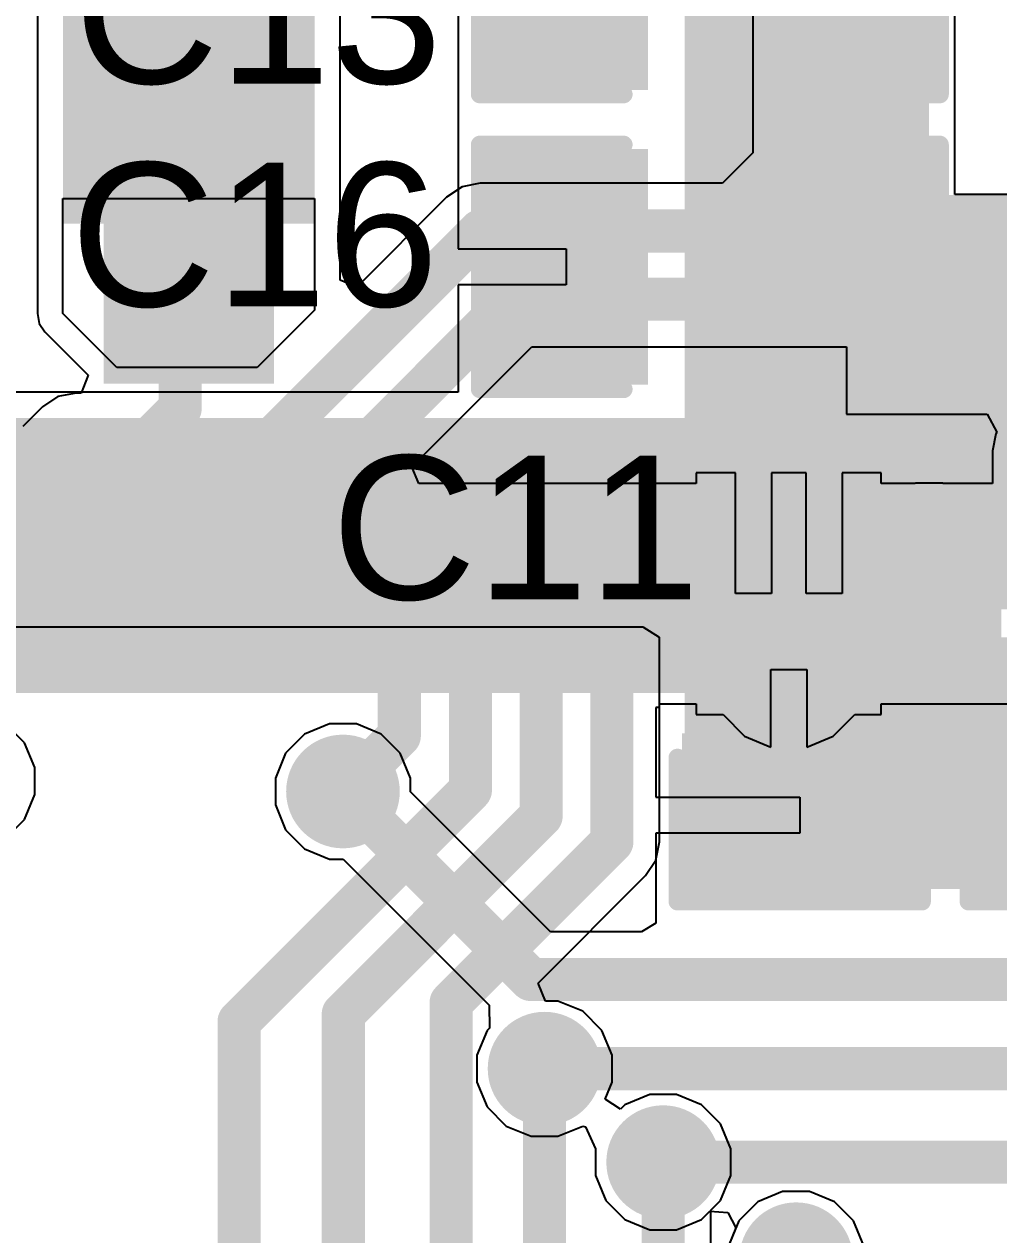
# Model space of a CAD drawing. Header units: millimetres. Extents: x -1231 to 5080, y -1243 to 680.
# Drawn here: x 78.39 to 85.28, y 25.95 to 34.51 of the extents above; entities that cross this region are included whole.
import ezdxf

# ---------------------------------------------------------------- set-up
doc = ezdxf.new("R2010")
doc.units = ezdxf.units.MM
for name, color, linetype in [('BottomLayer', 5, 'Continuous'), ('BottomPaste', 16, 'Continuous'), ('BottomSolder', 6, 'Continuous'), ('Mechanical1', 6, 'Continuous'), ('TopLayer', 1, 'Continuous'), ('TopOverlay', 2, 'Continuous'), ('TopPaste', 8, 'Continuous'), ('TopSolder', 216, 'Continuous'), ('ViaHoleLayer', 16, 'Continuous')]:
    doc.layers.add(name, color=color, linetype=linetype)
doc.styles.add('Arial', font='', dxfattribs={"height": 0.2})
doc.styles.get('Arial').set_extended_font_data('Arial')

# ---------------------------------------------------------------- blocks, each defined once
blk = doc.blocks.new('MU00525_32_768K_B_35')
at = {"layer": 'BottomLayer'}
for points in [[(-1.75, 0.9), (-0.75, 0.9), (-0.75, -0.9), (-1.75, -0.9)], [(-1.75, 0.9), (-0.75, 0.9), (-0.75, -0.9), (-1.75, -0.9)], [(0.75, 0.9), (1.75, 0.9), (1.75, -0.9), (0.75, -0.9)]]:
    blk.add_hatch(color=5, dxfattribs=at).paths.add_polyline_path(points)
at = {"layer": 'BottomPaste'}
for points in [[(-1.75, 0.9), (-0.75, 0.9), (-0.75, -0.9), (-1.75, -0.9)], [(-1.75, 0.9), (-0.75, 0.9), (-0.75, -0.9), (-1.75, -0.9)], [(0.75, 0.9), (1.75, 0.9), (1.75, -0.9), (0.75, -0.9)]]:
    blk.add_hatch(color=16, dxfattribs=at).paths.add_polyline_path(points)
at = {"layer": 'BottomSolder'}
for points in [[(-1.8516, 1.0016), (-0.6484, 1.0016), (-0.6484, -1.0016), (-1.8516, -1.0016)], [(-1.8516, 1.0016), (-0.6484, 1.0016), (-0.6484, -1.0016), (-1.8516, -1.0016)], [(0.6484, 1.0016), (1.8516, 1.0016), (1.8516, -1.0016), (0.6484, -1.0016)]]:
    blk.add_hatch(color=6, dxfattribs=at).paths.add_polyline_path(points)
at = {"layer": 'Mechanical1'}
blk.add_hatch(color=6, dxfattribs=at).paths.add_polyline_path([(-1.75, 0.9), (-0.75, 0.9), (-0.75, -0.9), (-1.75, -0.9)])
blk = doc.blocks.new('LQFP_100_B_37')
at = {"layer": 'BottomLayer'}
for points in [[(-8.35, 4.65), (-7.15, 4.65), (-7.15, 4.35), (-8.35, 4.35)], [(-8.35, 4.15), (-7.15, 4.15), (-7.15, 3.85), (-8.35, 3.85)], [(-8.35, 3.65), (-7.15, 3.65), (-7.15, 3.35), (-8.35, 3.35)], [(-8.35, 3.15), (-7.15, 3.15), (-7.15, 2.85), (-8.35, 2.85)], [(-8.35, 2.65), (-7.15, 2.65), (-7.15, 2.35), (-8.35, 2.35)], [(-8.35, 2.15), (-7.15, 2.15), (-7.15, 1.85), (-8.35, 1.85)], [(-8.35, 1.65), (-7.15, 1.65), (-7.15, 1.35), (-8.35, 1.35)], [(-8.35, 1.15), (-7.15, 1.15), (-7.15, 0.85), (-8.35, 0.85)], [(-8.35, 0.65), (-7.15, 0.65), (-7.15, 0.35), (-8.35, 0.35)], [(-8.35, 0.15), (-7.15, 0.15), (-7.15, -0.15), (-8.35, -0.15)], [(-8.35, -0.35), (-7.15, -0.35), (-7.15, -0.65), (-8.35, -0.65)], [(-8.35, -0.85), (-7.15, -0.85), (-7.15, -1.15), (-8.35, -1.15)], [(-8.35, -1.35), (-7.15, -1.35), (-7.15, -1.65), (-8.35, -1.65)], [(-8.35, -1.85), (-7.15, -1.85), (-7.15, -2.15), (-8.35, -2.15)]]:
    blk.add_hatch(color=5, dxfattribs=at).paths.add_polyline_path(points)
at = {"layer": 'BottomPaste'}
for points in [[(-8.35, 4.65), (-7.15, 4.65), (-7.15, 4.35), (-8.35, 4.35)], [(-8.35, 4.15), (-7.15, 4.15), (-7.15, 3.85), (-8.35, 3.85)], [(-8.35, 3.65), (-7.15, 3.65), (-7.15, 3.35), (-8.35, 3.35)], [(-8.35, 3.15), (-7.15, 3.15), (-7.15, 2.85), (-8.35, 2.85)], [(-8.35, 2.65), (-7.15, 2.65), (-7.15, 2.35), (-8.35, 2.35)], [(-8.35, 2.15), (-7.15, 2.15), (-7.15, 1.85), (-8.35, 1.85)], [(-8.35, 1.65), (-7.15, 1.65), (-7.15, 1.35), (-8.35, 1.35)], [(-8.35, 1.15), (-7.15, 1.15), (-7.15, 0.85), (-8.35, 0.85)], [(-8.35, 0.65), (-7.15, 0.65), (-7.15, 0.35), (-8.35, 0.35)], [(-8.35, 0.15), (-7.15, 0.15), (-7.15, -0.15), (-8.35, -0.15)], [(-8.35, -0.35), (-7.15, -0.35), (-7.15, -0.65), (-8.35, -0.65)], [(-8.35, -0.85), (-7.15, -0.85), (-7.15, -1.15), (-8.35, -1.15)], [(-8.35, -1.35), (-7.15, -1.35), (-7.15, -1.65), (-8.35, -1.65)], [(-8.35, -1.85), (-7.15, -1.85), (-7.15, -2.15), (-8.35, -2.15)]]:
    blk.add_hatch(color=16, dxfattribs=at).paths.add_polyline_path(points)
at = {"layer": 'BottomSolder'}
for points in [[(-8.4516, 4.7516), (-7.0484, 4.7516), (-7.0484, 4.2484), (-8.4516, 4.2484)], [(-8.4516, 4.2516), (-7.0484, 4.2516), (-7.0484, 3.7484), (-8.4516, 3.7484)], [(-8.4516, 3.7516), (-7.0484, 3.7516), (-7.0484, 3.2484), (-8.4516, 3.2484)], [(-8.4516, 3.2516), (-7.0484, 3.2516), (-7.0484, 2.7484), (-8.4516, 2.7484)], [(-8.4516, 2.7516), (-7.0484, 2.7516), (-7.0484, 2.2484), (-8.4516, 2.2484)], [(-8.4516, 2.2516), (-7.0484, 2.2516), (-7.0484, 1.7484), (-8.4516, 1.7484)], [(-8.4516, 1.7516), (-7.0484, 1.7516), (-7.0484, 1.2484), (-8.4516, 1.2484)], [(-8.4516, 1.2516), (-7.0484, 1.2516), (-7.0484, 0.7484), (-8.4516, 0.7484)], [(-8.4516, 0.7516), (-7.0484, 0.7516), (-7.0484, 0.2484), (-8.4516, 0.2484)], [(-8.4516, 0.2516), (-7.0484, 0.2516), (-7.0484, -0.2516), (-8.4516, -0.2516)], [(-8.4516, -0.2484), (-7.0484, -0.2484), (-7.0484, -0.7516), (-8.4516, -0.7516)], [(-8.4516, -0.7484), (-7.0484, -0.7484), (-7.0484, -1.2516), (-8.4516, -1.2516)], [(-8.4516, -1.2484), (-7.0484, -1.2484), (-7.0484, -1.7516), (-8.4516, -1.7516)], [(-8.4516, -1.7484), (-7.0484, -1.7484), (-7.0484, -2.2516), (-8.4516, -2.2516)]]:
    blk.add_hatch(color=6, dxfattribs=at).paths.add_polyline_path(points)
blk = doc.blocks.new('RES_0805_B_43')
at = {"layer": 'BottomLayer'}
for points in [[(-1.524, 0.635), (-0.508, 0.635), (-0.508, -0.635), (-1.524, -0.635)], [(0.508, 0.635), (1.524, 0.635), (1.524, -0.635), (0.508, -0.635)]]:
    blk.add_hatch(color=5, dxfattribs=at).paths.add_polyline_path(points)
at = {"layer": 'BottomPaste'}
for points in [[(-1.524, 0.635), (-0.508, 0.635), (-0.508, -0.635), (-1.524, -0.635)], [(0.508, 0.635), (1.524, 0.635), (1.524, -0.635), (0.508, -0.635)]]:
    blk.add_hatch(color=16, dxfattribs=at).paths.add_polyline_path(points)
at = {"layer": 'BottomSolder'}
for points in [[(-1.6256, 0.7366), (-0.4064, 0.7366), (-0.4064, -0.7366), (-1.6256, -0.7366)], [(0.4064, 0.7366), (1.6256, 0.7366), (1.6256, -0.7366), (0.4064, -0.7366)]]:
    blk.add_hatch(color=6, dxfattribs=at).paths.add_polyline_path(points)
blk = doc.blocks.new('CAP_0805_B_58')
at = {"layer": 'BottomLayer'}
for points in [[(-1.524, 0.762), (-0.508, 0.762), (-0.508, -0.762), (-1.524, -0.762)], [(0.508, 0.762), (1.524, 0.762), (1.524, -0.762), (0.508, -0.762)]]:
    blk.add_hatch(color=5, dxfattribs=at).paths.add_polyline_path(points)
at = {"layer": 'BottomPaste'}
for points in [[(-1.524, 0.762), (-0.508, 0.762), (-0.508, -0.762), (-1.524, -0.762)], [(0.508, 0.762), (1.524, 0.762), (1.524, -0.762), (0.508, -0.762)]]:
    blk.add_hatch(color=16, dxfattribs=at).paths.add_polyline_path(points)
at = {"layer": 'BottomSolder'}
for points in [[(-1.594, 0.832), (-0.438, 0.832), (-0.438, -0.832), (-1.594, -0.832)], [(0.438, 0.832), (1.594, 0.832), (1.594, -0.832), (0.438, -0.832)]]:
    blk.add_hatch(color=6, dxfattribs=at).paths.add_polyline_path(points)
blk = doc.blocks.new('CAP_0805_62')
at = {"layer": 'TopLayer'}
for points in [[(-1.524, 0.762), (-0.508, 0.762), (-0.508, -0.762), (-1.524, -0.762)], [(0.508, 0.762), (1.524, 0.762), (1.524, -0.762), (0.508, -0.762)]]:
    blk.add_hatch(color=1, dxfattribs=at).paths.add_polyline_path(points)
at = {"layer": 'TopPaste'}
for points in [[(-1.524, 0.762), (-0.508, 0.762), (-0.508, -0.762), (-1.524, -0.762)], [(0.508, 0.762), (1.524, 0.762), (1.524, -0.762), (0.508, -0.762)]]:
    blk.add_hatch(color=8, dxfattribs=at).paths.add_polyline_path(points)
at = {"layer": 'TopSolder'}
for points in [[(-1.594, 0.832), (-0.438, 0.832), (-0.438, -0.832), (-1.594, -0.832)], [(0.438, 0.832), (1.594, 0.832), (1.594, -0.832), (0.438, -0.832)]]:
    blk.add_hatch(color=216, dxfattribs=at).paths.add_polyline_path(points)
at = {"layer": 'TopOverlay', "const_width": 0.127}
for points in [[(-1.6256, -0.8636), (-1.6256, 0.8636)], [(-1.6256, 0.8636), (-0.6096, 0.8636)], [(0.6096, 0.8636), (1.6256, 0.8636)], [(1.6256, -0.8636), (1.6256, 0.8636)], [(-1.6256, -0.8636), (-0.6096, -0.8636)], [(0.6096, -0.8636), (1.6256, -0.8636)]]:
    blk.add_lwpolyline(points, dxfattribs=at)
at = {"layer": 'TopOverlay', "const_width": 0.0635}
for points in [[(-1.6574, 0.8636, 1), (-1.5938, 0.8636, 1)], [(-1.6574, 0.8636, 1), (-1.5938, 0.8636, 1)], [(-0.6413, 0.8636, 1), (-0.5778, 0.8636, 1)], [(0.5778, 0.8636, 1), (0.6413, 0.8636, 1)], [(1.5938, 0.8636, 1), (1.6574, 0.8636, 1)], [(1.5938, 0.8636, 1), (1.6574, 0.8636, 1)], [(-1.6574, -0.8636, 1), (-1.5938, -0.8636, 1)], [(-1.6574, -0.8636, 1), (-1.5938, -0.8636, 1)], [(-0.6413, -0.8636, 1), (-0.5778, -0.8636, 1)], [(0.5778, -0.8636, 1), (0.6413, -0.8636, 1)], [(1.5938, -0.8636, 1), (1.6574, -0.8636, 1)], [(1.5938, -0.8636, 1), (1.6574, -0.8636, 1)]]:
    blk.add_lwpolyline(points, format="xyb", close=True, dxfattribs=at)
blk = doc.blocks.new('CAP_0805_64')
at = {"layer": 'TopLayer'}
for points in [[(-1.524, 0.762), (-0.508, 0.762), (-0.508, -0.762), (-1.524, -0.762)], [(0.508, 0.762), (1.524, 0.762), (1.524, -0.762), (0.508, -0.762)]]:
    blk.add_hatch(color=1, dxfattribs=at).paths.add_polyline_path(points)
at = {"layer": 'TopPaste'}
for points in [[(-1.524, 0.762), (-0.508, 0.762), (-0.508, -0.762), (-1.524, -0.762)], [(0.508, 0.762), (1.524, 0.762), (1.524, -0.762), (0.508, -0.762)]]:
    blk.add_hatch(color=8, dxfattribs=at).paths.add_polyline_path(points)
at = {"layer": 'TopSolder'}
for points in [[(-1.594, 0.832), (-0.438, 0.832), (-0.438, -0.832), (-1.594, -0.832)], [(0.438, 0.832), (1.594, 0.832), (1.594, -0.832), (0.438, -0.832)]]:
    blk.add_hatch(color=216, dxfattribs=at).paths.add_polyline_path(points)
at = {"layer": 'TopOverlay', "const_width": 0.127}
for points in [[(-1.6256, 0.8636), (-1.6256, -0.8636)], [(-1.6256, 0.8636), (-0.6096, 0.8636)], [(0.6096, 0.8636), (1.6256, 0.8636)], [(1.6256, 0.8636), (1.6256, -0.8636)], [(-1.6256, -0.8636), (-0.6096, -0.8636)], [(0.6096, -0.8636), (1.6256, -0.8636)]]:
    blk.add_lwpolyline(points, dxfattribs=at)
at = {"layer": 'TopOverlay', "const_width": 0.0635}
for points in [[(-1.6574, 0.8636, 1), (-1.5938, 0.8636, 1)], [(-1.6574, 0.8636, 1), (-1.5938, 0.8636, 1)], [(-0.6413, 0.8636, 1), (-0.5778, 0.8636, 1)], [(0.5778, 0.8636, 1), (0.6413, 0.8636, 1)], [(1.5938, 0.8636, 1), (1.6574, 0.8636, 1)], [(1.5938, 0.8636, 1), (1.6574, 0.8636, 1)], [(-1.6574, -0.8636, 1), (-1.5938, -0.8636, 1)], [(-1.6574, -0.8636, 1), (-1.5938, -0.8636, 1)], [(-0.6413, -0.8636, 1), (-0.5778, -0.8636, 1)], [(0.5778, -0.8636, 1), (0.6413, -0.8636, 1)], [(1.5938, -0.8636, 1), (1.6574, -0.8636, 1)], [(1.5938, -0.8636, 1), (1.6574, -0.8636, 1)]]:
    blk.add_lwpolyline(points, format="xyb", close=True, dxfattribs=at)
blk = doc.blocks.new('CAP_0805_65')
at = {"layer": 'TopLayer'}
for points in [[(-1.524, 0.762), (-0.508, 0.762), (-0.508, -0.762), (-1.524, -0.762)], [(0.508, 0.762), (1.524, 0.762), (1.524, -0.762), (0.508, -0.762)]]:
    blk.add_hatch(color=1, dxfattribs=at).paths.add_polyline_path(points)
at = {"layer": 'TopPaste'}
for points in [[(-1.524, 0.762), (-0.508, 0.762), (-0.508, -0.762), (-1.524, -0.762)], [(0.508, 0.762), (1.524, 0.762), (1.524, -0.762), (0.508, -0.762)]]:
    blk.add_hatch(color=8, dxfattribs=at).paths.add_polyline_path(points)
at = {"layer": 'TopSolder'}
for points in [[(-1.594, 0.832), (-0.438, 0.832), (-0.438, -0.832), (-1.594, -0.832)], [(0.438, 0.832), (1.594, 0.832), (1.594, -0.832), (0.438, -0.832)]]:
    blk.add_hatch(color=216, dxfattribs=at).paths.add_polyline_path(points)
at = {"layer": 'TopOverlay', "const_width": 0.127}
for points in [[(-1.6256, 0.8636), (-0.6096, 0.8636)], [(-1.6256, -0.8636), (-1.6256, 0.8636)], [(0.6096, 0.8636), (1.6256, 0.8636)], [(1.6256, -0.8636), (1.6256, 0.8636)], [(-1.6256, -0.8636), (-0.6096, -0.8636)], [(0.6096, -0.8636), (1.6256, -0.8636)]]:
    blk.add_lwpolyline(points, dxfattribs=at)
at = {"layer": 'TopOverlay', "const_width": 0.0635}
for points in [[(-1.6574, 0.8636, 1), (-1.5938, 0.8636, 1)], [(-1.6574, 0.8636, 1), (-1.5938, 0.8636, 1)], [(-0.6413, 0.8636, 1), (-0.5778, 0.8636, 1)], [(0.5778, 0.8636, 1), (0.6413, 0.8636, 1)], [(1.5938, 0.8636, 1), (1.6574, 0.8636, 1)], [(1.5938, 0.8636, 1), (1.6574, 0.8636, 1)], [(-1.6574, -0.8636, 1), (-1.5938, -0.8636, 1)], [(-1.6574, -0.8636, 1), (-1.5938, -0.8636, 1)], [(-0.6413, -0.8636, 1), (-0.5778, -0.8636, 1)], [(0.5778, -0.8636, 1), (0.6413, -0.8636, 1)], [(1.5938, -0.8636, 1), (1.6574, -0.8636, 1)], [(1.5938, -0.8636, 1), (1.6574, -0.8636, 1)]]:
    blk.add_lwpolyline(points, format="xyb", close=True, dxfattribs=at)
blk = doc.blocks.new('CAP_0805_67')
at = {"layer": 'TopLayer'}
for points in [[(-1.524, 0.762), (-0.508, 0.762), (-0.508, -0.762), (-1.524, -0.762)], [(0.508, 0.762), (1.524, 0.762), (1.524, -0.762), (0.508, -0.762)]]:
    blk.add_hatch(color=1, dxfattribs=at).paths.add_polyline_path(points)
at = {"layer": 'TopPaste'}
for points in [[(-1.524, 0.762), (-0.508, 0.762), (-0.508, -0.762), (-1.524, -0.762)], [(0.508, 0.762), (1.524, 0.762), (1.524, -0.762), (0.508, -0.762)]]:
    blk.add_hatch(color=8, dxfattribs=at).paths.add_polyline_path(points)
at = {"layer": 'TopSolder'}
for points in [[(-1.594, 0.832), (-0.438, 0.832), (-0.438, -0.832), (-1.594, -0.832)], [(0.438, 0.832), (1.594, 0.832), (1.594, -0.832), (0.438, -0.832)]]:
    blk.add_hatch(color=216, dxfattribs=at).paths.add_polyline_path(points)
at = {"layer": 'TopOverlay', "const_width": 0.127}
for points in [[(-1.6256, 0.8636), (-0.6096, 0.8636)], [(-1.6256, 0.8636), (-1.6256, -0.8636)], [(0.6096, 0.8636), (1.6256, 0.8636)], [(1.6256, 0.8636), (1.6256, -0.8636)], [(-1.6256, -0.8636), (-0.6096, -0.8636)], [(0.6096, -0.8636), (1.6256, -0.8636)]]:
    blk.add_lwpolyline(points, dxfattribs=at)
at = {"layer": 'TopOverlay', "const_width": 0.0635}
for points in [[(-1.6574, 0.8636, 1), (-1.5938, 0.8636, 1)], [(-1.6574, 0.8636, 1), (-1.5938, 0.8636, 1)], [(-0.6413, 0.8636, 1), (-0.5778, 0.8636, 1)], [(0.5778, 0.8636, 1), (0.6413, 0.8636, 1)], [(1.5938, 0.8636, 1), (1.6574, 0.8636, 1)], [(1.5938, 0.8636, 1), (1.6574, 0.8636, 1)], [(-1.6574, -0.8636, 1), (-1.5938, -0.8636, 1)], [(-1.6574, -0.8636, 1), (-1.5938, -0.8636, 1)], [(-0.6413, -0.8636, 1), (-0.5778, -0.8636, 1)], [(0.5778, -0.8636, 1), (0.6413, -0.8636, 1)], [(1.5938, -0.8636, 1), (1.6574, -0.8636, 1)], [(1.5938, -0.8636, 1), (1.6574, -0.8636, 1)]]:
    blk.add_lwpolyline(points, format="xyb", close=True, dxfattribs=at)

msp = doc.modelspace()

# ---------------------------------------------------------------- hatches: boundary and pattern name
at = {"layer": 'BottomLayer'}
msp.add_hatch(color=5, dxfattribs=at).paths.add_polyline_path([(78.6638, 33.0962), (80.4418, 33.0962), (80.4418, 35.3568), (78.6638, 35.3568)])
h = msp.add_hatch(color=5, dxfattribs=at)
edge = h.paths.add_edge_path()
edge.add_arc((84.7852, 30.7848), 0.3, 0, 360)
h = msp.add_hatch(color=5, dxfattribs=at)
edge = h.paths.add_edge_path()
edge.add_arc((83.7946, 29.9466), 0.3, 0, 360)
h = msp.add_hatch(color=5, dxfattribs=at)
edge = h.paths.add_edge_path()
edge.add_arc((80.6426, 29.0854), 0.3, 0, 360)
h = msp.add_hatch(color=5, dxfattribs=at)
edge = h.paths.add_edge_path()
edge.add_arc((82.0674, 27.1272), 0.3, 0, 360)
h = msp.add_hatch(color=5, dxfattribs=at)
edge = h.paths.add_edge_path()
edge.add_arc((82.9056, 26.4668), 0.3, 0, 360)
h = msp.add_hatch(color=5, dxfattribs=at)
edge = h.paths.add_edge_path()
edge.add_arc((83.8454, 25.781), 0.3, 0, 360)
at = {"layer": 'BottomSolder'}
h = msp.add_hatch(color=6, dxfattribs=at)
edge = h.paths.add_edge_path()
edge.add_arc((84.7852, 30.7848), 0.4016, 0, 360)
h = msp.add_hatch(color=6, dxfattribs=at)
edge = h.paths.add_edge_path()
edge.add_arc((83.7946, 29.9466), 0.4016, 0, 360)
h = msp.add_hatch(color=6, dxfattribs=at)
edge = h.paths.add_edge_path()
edge.add_arc((80.6426, 29.0854), 0.4016, 0, 360)
h = msp.add_hatch(color=6, dxfattribs=at)
edge = h.paths.add_edge_path()
edge.add_arc((82.0674, 27.1272), 0.4016, 0, 360)
h = msp.add_hatch(color=6, dxfattribs=at)
edge = h.paths.add_edge_path()
edge.add_arc((82.9056, 26.4668), 0.4016, 0, 360)
h = msp.add_hatch(color=6, dxfattribs=at)
edge = h.paths.add_edge_path()
edge.add_arc((83.8454, 25.781), 0.4016, 0, 360)
at = {"layer": 'TopLayer'}
for points in [[(83.058, 30.4546), (84.7852, 30.4546), (84.7852, 35.7124), (83.058, 35.7124)], [(83.058, 30.4292), (86.9188, 30.4292), (86.9188, 33.1216), (83.058, 33.1216)], [(77.2414, 30.4292), (83.312, 30.4292), (83.312, 31.7246), (77.2414, 31.7246)], [(83.058, 28.3972), (86.7156, 28.3972), (86.7156, 30.1752), (83.058, 30.1752)]]:
    msp.add_hatch(color=1, dxfattribs=at).paths.add_polyline_path(points)
h = msp.add_hatch(color=1, dxfattribs=at)
edge = h.paths.add_edge_path()
edge.add_arc((84.7852, 30.7848), 0.3, 0, 360)
h = msp.add_hatch(color=1, dxfattribs=at)
edge = h.paths.add_edge_path()
edge.add_arc((83.7946, 29.9466), 0.3, 0, 360)
h = msp.add_hatch(color=1, dxfattribs=at)
edge = h.paths.add_edge_path()
edge.add_arc((80.6426, 29.0854), 0.3, 0, 360)
h = msp.add_hatch(color=1, dxfattribs=at)
edge = h.paths.add_edge_path()
edge.add_arc((82.0674, 27.1272), 0.3, 0, 360)
h = msp.add_hatch(color=1, dxfattribs=at)
edge = h.paths.add_edge_path()
edge.add_arc((82.9056, 26.4668), 0.3, 0, 360)
h = msp.add_hatch(color=1, dxfattribs=at)
edge = h.paths.add_edge_path()
edge.add_arc((83.8454, 25.781), 0.3, 0, 360)
at = {"layer": 'TopSolder'}
h = msp.add_hatch(color=216, dxfattribs=at)
edge = h.paths.add_edge_path()
edge.add_arc((84.7852, 30.7848), 0.4016, 0, 360)
h = msp.add_hatch(color=216, dxfattribs=at)
edge = h.paths.add_edge_path()
edge.add_arc((83.7946, 29.9466), 0.4016, 0, 360)
h = msp.add_hatch(color=216, dxfattribs=at)
edge = h.paths.add_edge_path()
edge.add_arc((80.6426, 29.0854), 0.4016, 0, 360)
h = msp.add_hatch(color=216, dxfattribs=at)
edge = h.paths.add_edge_path()
edge.add_arc((82.0674, 27.1272), 0.4016, 0, 360)
h = msp.add_hatch(color=216, dxfattribs=at)
edge = h.paths.add_edge_path()
edge.add_arc((82.9056, 26.4668), 0.4016, 0, 360)
h = msp.add_hatch(color=216, dxfattribs=at)
edge = h.paths.add_edge_path()
edge.add_arc((83.8454, 25.781), 0.4016, 0, 360)
at = {"layer": 'ViaHoleLayer'}
h = msp.add_hatch(color=16, dxfattribs=at)
edge = h.paths.add_edge_path()
edge.add_arc((84.7852, 30.7848), 0.15, 0, 360)
h = msp.add_hatch(color=16, dxfattribs=at)
edge = h.paths.add_edge_path()
edge.add_arc((83.7946, 29.9466), 0.15, 0, 360)
h = msp.add_hatch(color=16, dxfattribs=at)
edge = h.paths.add_edge_path()
edge.add_arc((80.6426, 29.0854), 0.15, 0, 360)
h = msp.add_hatch(color=16, dxfattribs=at)
edge = h.paths.add_edge_path()
edge.add_arc((82.0674, 27.1272), 0.15, 0, 360)
h = msp.add_hatch(color=16, dxfattribs=at)
edge = h.paths.add_edge_path()
edge.add_arc((82.9056, 26.4668), 0.15, 0, 360)

# ---------------------------------------------------------------- linework, layer by layer
at = {"layer": 'BottomLayer'}
for p, q in [((78.4825, 35.3568), (78.4825, 33.274)), ((80.6231, 33.274), (80.6231, 35.3568)), ((83.5401, 34.7886), (83.5401, 33.5973)), ((83.5401, 33.5973), (83.3249, 33.3821)), ((81.4847, 33.3564), (81.3754, 33.2835)), ((81.6135, 33.3821), (81.4847, 33.3564)), ((83.3249, 33.3821), (81.6135, 33.3821)), ((81.6135, 33.3821), (81.6135, 33.3821)), ((78.4825, 33.274), (78.4825, 32.4612)), ((78.6638, 33.274), (80.4418, 33.274)), ((78.6638, 32.4612), (78.6638, 33.274)), ((80.4418, 33.274), (80.4418, 32.4866)), ((80.6231, 32.697), (80.6231, 33.274)), ((81.3754, 33.2835), (80.7404, 32.6484)), ((80.7404, 32.6484), (80.6231, 32.697)), ((78.4825, 32.4612), (78.4963, 32.3918)), ((79.0448, 32.0802), (78.6638, 32.4612)), ((80.4418, 32.4866), (80.0354, 32.0802)), ((78.4963, 32.3918), (78.5356, 32.333)), ((78.5356, 32.333), (78.8412, 32.0274)), ((81.1303, 31.3781), (81.9783, 32.2261)), ((81.9783, 32.2261), (84.201, 32.2261)), ((84.201, 32.2261), (84.201, 31.75)), ((80.0354, 32.0802), (79.0448, 32.0802)), ((78.8412, 32.0274), (78.7934, 31.9004)), ((78.757, 31.9004), (78.6281, 31.8748)), ((78.7934, 31.9004), (78.757, 31.9004)), ((78.6281, 31.8748), (78.5189, 31.8018)), ((78.5189, 31.8018), (78.3804, 31.6633)), ((84.201, 31.75), (85.1963, 31.75)), ((85.1963, 31.75), (85.2642, 31.623)), ((85.2563, 31.6111), (85.2326, 31.4922)), ((85.2642, 31.623), (85.2563, 31.6111)), ((85.2326, 31.4922), (85.2326, 31.2608)), ((81.1789, 31.2608), (81.1303, 31.3781)), ((83.4164, 31.337), (83.1394, 31.337)), ((83.1394, 31.337), (83.1394, 31.2608)), ((83.4164, 30.483), (83.4164, 31.337)), ((83.9164, 31.337), (83.6704, 31.337)), ((83.6704, 31.337), (83.6704, 30.483)), ((83.9164, 30.483), (83.9164, 31.337)), ((84.4474, 31.337), (84.1704, 31.337)), ((84.1704, 31.337), (84.1704, 30.483)), ((84.4474, 31.2608), (84.4474, 31.337)), ((83.1394, 31.2608), (81.1789, 31.2608)), ((84.6858, 31.2608), (84.4474, 31.2608)), ((84.6902, 31.2626), (84.6858, 31.2608)), ((84.8802, 31.2626), (84.6902, 31.2626)), ((84.8846, 31.2608), (84.8802, 31.2626)), ((85.2326, 31.2608), (84.8846, 31.2608)), ((83.6704, 30.483), (83.4164, 30.483)), ((84.1704, 30.483), (83.9164, 30.483)), ((83.6676, 29.3996), (83.6676, 29.9466)), ((83.6676, 29.9466), (83.9216, 29.9466)), ((83.9216, 29.9466), (83.9216, 29.3996)), ((82.8801, 28.73), (82.8801, 29.7052)), ((82.8801, 29.7052), (83.1394, 29.7052)), ((83.1394, 29.7052), (83.1394, 29.629)), ((84.4474, 29.629), (84.4474, 29.7052)), ((84.4474, 29.7052), (86.8712, 29.7052)), ((83.1394, 29.629), (83.3287, 29.629)), ((83.3287, 29.629), (83.4808, 29.4769)), ((84.1084, 29.4769), (84.2605, 29.629)), ((84.2605, 29.629), (84.4474, 29.629)), ((83.4808, 29.4769), (83.6676, 29.3996)), ((83.9216, 29.3996), (84.1084, 29.4769)), ((82.8544, 28.6011), (82.8801, 28.73)), ((82.7815, 28.4919), (82.8544, 28.6011)), ((82.0215, 27.732), (82.7815, 28.4919)), ((82.0742, 27.605), (82.0215, 27.732)), ((82.1624, 27.605), (82.0742, 27.605)), ((82.3381, 27.5323), (82.1624, 27.605)), ((82.4725, 27.3979), (82.3381, 27.5323)), ((82.5452, 27.2222), (82.4725, 27.3979)), ((82.5452, 27.0322), (82.5452, 27.2222)), ((82.4954, 26.9119), (82.5452, 27.0322)), ((82.8106, 26.9446), (82.6349, 26.8719)), ((83.0006, 26.9446), (82.8106, 26.9446)), ((83.1763, 26.8719), (83.0006, 26.9446)), ((82.6031, 26.84), (82.4954, 26.9119)), ((82.6349, 26.8719), (82.6031, 26.84)), ((83.3107, 26.7375), (83.1763, 26.8719)), ((83.3834, 26.5618), (83.3107, 26.7375)), ((83.3834, 26.3718), (83.3834, 26.5618)), ((83.3107, 26.1961), (83.3834, 26.3718)), ((83.7504, 26.2588), (83.5747, 26.1861)), ((83.9404, 26.2588), (83.7504, 26.2588)), ((84.1161, 26.1861), (83.9404, 26.2588)), ((83.2423, 26.1278), (83.3107, 26.1961)), ((83.5747, 26.1861), (83.4403, 26.0517)), ((84.2505, 26.0517), (84.1161, 26.1861)), ((83.2423, 25.8801), (83.2423, 26.1278)), ((83.4403, 26.0517), (83.3676, 25.876)), ((84.3232, 25.876), (84.2505, 26.0517))]:
    msp.add_line(p, q, dxfattribs=at)
for points, const_width in [([(83.8768, 33.4578), (83.8768, 35.9664)], 0.3048), ([(83.4644, 33.0454), (83.8768, 33.4578)], 0.3048), ([(80.0434, 31.4753), (81.6135, 33.0454)], 0.3048), ([(81.6135, 33.0454), (83.4644, 33.0454)], 0.3048), ([(79.4917, 32.9081), (79.5528, 32.9692)], 0.3048), ([(79.4917, 31.7905), (79.4917, 32.9081)], 0.3048), ([(80.5458, 31.2698), (81.8388, 32.5628)], 0.3048), ([(81.8388, 32.5628), (84.8868, 32.5628)], 0.3048), ([(79.265, 31.5638), (79.4917, 31.7905)], 0.3048), ([(78.5434, 31.3502), (78.757, 31.5638)], 0.3048), ([(78.757, 31.5638), (79.265, 31.5638)], 0.3048), ([(80.0434, 30.483), (80.0434, 31.4753)], 0.3048), ([(78.5434, 30.483), (78.5434, 31.3502)], 0.3048), ([(80.5458, 30.4854), (80.5458, 31.2698)], 0.3048), ([(84.5434, 30.7618), (84.5664, 30.7848)], 0.254), ([(84.5434, 30.483), (84.5434, 30.7618)], 0.254), ([(84.5664, 30.7848), (84.7852, 30.7848)], 0.254), ([(80.5434, 30.483), (80.5458, 30.4854)], 0.3048), ([(81.041, 30.4806), (81.0434, 30.483)], 0.3048), ([(81.041, 29.479), (81.041, 30.4806)], 0.3048), ([(81.5434, 29.095), (81.5434, 30.483)], 0.3048), ([(82.0434, 28.9125), (82.0434, 30.483)], 0.3048), ([(82.5434, 28.73), (82.5434, 30.483)], 0.3048), ([(83.5434, 30.0378), (83.5434, 30.483)], 0.3048), ([(84.5434, 30.483), (84.5458, 30.4854)], 0.3048), ([(85.0434, 30.483), (85.0458, 30.4854)], 0.3048), ([(83.5434, 30.0378), (83.5781, 30.0031)], 0.3048), ([(83.5781, 30.0031), (83.7635, 30.0031)], 0.3048), ([(83.7635, 30.0031), (83.82, 29.9466)], 0.3048), ([(83.82, 29.9466), (83.8765, 30.0031)], 0.3048), ([(83.8765, 30.0031), (84.0087, 30.0031)], 0.3048), ([(84.0087, 30.0031), (84.041, 30.0354)], 0.3048), ([(80.6474, 29.0854), (81.041, 29.479)], 0.3048), ([(79.9084, 27.46), (81.5434, 29.095)], 0.3048), ([(80.6426, 29.0854), (80.6474, 29.0854)], 0.3048), ([(80.645, 27.5141), (82.0434, 28.9125)], 0.3048), ([(81.407, 27.5936), (82.5434, 28.73)], 0.3048), ([(81.407, 24.4094), (81.407, 27.5936)], 0.3048), ([(80.645, 23.7744), (80.645, 27.5141)], 0.3048), ([(79.9084, 23.1394), (79.9084, 27.46)], 0.3048), ([(82.0674, 23.1648), (82.0674, 27.1272)], 0.3048), ([(82.9056, 23.0646), (82.9056, 26.4668)], 0.3048)]:
    msp.add_lwpolyline(points, dxfattribs=dict(at, const_width=const_width))
for points, const_width in [([(83.8006, 33.4578, 1), (83.953, 33.4578, 1)], 0.1524), ([(83.8006, 33.4578, 1), (83.953, 33.4578, 1)], 0.1524), ([(81.5373, 33.0454, 1), (81.6897, 33.0454, 1)], 0.1524), ([(81.5373, 33.0454, 1), (81.6897, 33.0454, 1)], 0.1524), ([(83.3882, 33.0454, 1), (83.5406, 33.0454, 1)], 0.1524), ([(83.3882, 33.0454, 1), (83.5406, 33.0454, 1)], 0.1524), ([(79.4766, 32.9692, 1), (79.629, 32.9692, 1)], 0.1524), ([(79.4155, 32.9081, 1), (79.5679, 32.9081, 1)], 0.1524), ([(79.4155, 32.9081, 1), (79.5679, 32.9081, 1)], 0.1524), ([(81.7626, 32.5628, 1), (81.915, 32.5628, 1)], 0.1524), ([(81.7626, 32.5628, 1), (81.915, 32.5628, 1)], 0.1524), ([(84.8106, 32.5628, 1), (84.963, 32.5628, 1)], 0.1524), ([(79.4155, 31.7905, 1), (79.5679, 31.7905, 1)], 0.1524), ([(79.4155, 31.7905, 1), (79.5679, 31.7905, 1)], 0.1524), ([(78.6808, 31.5638, 1), (78.8332, 31.5638, 1)], 0.1524), ([(78.6808, 31.5638, 1), (78.8332, 31.5638, 1)], 0.1524), ([(79.1888, 31.5638, 1), (79.3412, 31.5638, 1)], 0.1524), ([(79.1888, 31.5638, 1), (79.3412, 31.5638, 1)], 0.1524), ([(79.9672, 31.4753, 1), (80.1196, 31.4753, 1)], 0.1524), ([(79.9672, 31.4753, 1), (80.1196, 31.4753, 1)], 0.1524), ([(78.4672, 31.3502, 1), (78.6196, 31.3502, 1)], 0.1524), ([(78.4672, 31.3502, 1), (78.6196, 31.3502, 1)], 0.1524), ([(80.4696, 31.2698, 1), (80.622, 31.2698, 1)], 0.1524), ([(80.4696, 31.2698, 1), (80.622, 31.2698, 1)], 0.1524), ([(84.4799, 30.7618, 1), (84.6069, 30.7618, 1)], 0.127), ([(84.4799, 30.7618, 1), (84.6069, 30.7618, 1)], 0.127), ([(84.5029, 30.7848, 1), (84.6299, 30.7848, 1)], 0.127), ([(84.5029, 30.7848, 1), (84.6299, 30.7848, 1)], 0.127), ([(84.7217, 30.7848, 1), (84.8487, 30.7848, 1)], 0.127), ([(78.4672, 30.483, 1), (78.6196, 30.483, 1)], 0.1524), ([(79.9672, 30.483, 1), (80.1196, 30.483, 1)], 0.1524), ([(80.4672, 30.483, 1), (80.6196, 30.483, 1)], 0.1524), ([(80.4696, 30.4854, 1), (80.622, 30.4854, 1)], 0.1524), ([(80.4696, 30.4854, 1), (80.622, 30.4854, 1)], 0.1524), ([(80.9648, 30.4806, 1), (81.1172, 30.4806, 1)], 0.1524), ([(80.9648, 30.4806, 1), (81.1172, 30.4806, 1)], 0.1524), ([(80.9672, 30.483, 1), (81.1196, 30.483, 1)], 0.1524), ([(81.4672, 30.483, 1), (81.6196, 30.483, 1)], 0.1524), ([(81.9672, 30.483, 1), (82.1196, 30.483, 1)], 0.1524), ([(82.4672, 30.483, 1), (82.6196, 30.483, 1)], 0.1524), ([(83.4672, 30.483, 1), (83.6196, 30.483, 1)], 0.1524), ([(84.4672, 30.483, 1), (84.6196, 30.483, 1)], 0.1524), ([(84.4696, 30.4854, 1), (84.622, 30.4854, 1)], 0.1524), ([(84.9672, 30.483, 1), (85.1196, 30.483, 1)], 0.1524), ([(84.9696, 30.4854, 1), (85.122, 30.4854, 1)], 0.1524), ([(84.4799, 30.483, 1), (84.6069, 30.483, 1)], 0.127), ([(83.4672, 30.0378, 1), (83.6196, 30.0378, 1)], 0.1524), ([(83.4672, 30.0378, 1), (83.6196, 30.0378, 1)], 0.1524), ([(83.5019, 30.0031, 1), (83.6543, 30.0031, 1)], 0.1524), ([(83.5019, 30.0031, 1), (83.6543, 30.0031, 1)], 0.1524), ([(83.6873, 30.0031, 1), (83.8397, 30.0031, 1)], 0.1524), ([(83.6873, 30.0031, 1), (83.8397, 30.0031, 1)], 0.1524), ([(83.8003, 30.0031, 1), (83.9527, 30.0031, 1)], 0.1524), ([(83.8003, 30.0031, 1), (83.9527, 30.0031, 1)], 0.1524), ([(83.9325, 30.0031, 1), (84.0849, 30.0031, 1)], 0.1524), ([(83.9325, 30.0031, 1), (84.0849, 30.0031, 1)], 0.1524), ([(83.9648, 30.0354, 1), (84.1172, 30.0354, 1)], 0.1524), ([(83.7438, 29.9466, 1), (83.8962, 29.9466, 1)], 0.1524), ([(83.7438, 29.9466, 1), (83.8962, 29.9466, 1)], 0.1524), ([(80.9648, 29.479, 1), (81.1172, 29.479, 1)], 0.1524), ([(80.9648, 29.479, 1), (81.1172, 29.479, 1)], 0.1524), ([(80.5664, 29.0854, 1), (80.7188, 29.0854, 1)], 0.1524), ([(80.5712, 29.0854, 1), (80.7236, 29.0854, 1)], 0.1524), ([(80.5712, 29.0854, 1), (80.7236, 29.0854, 1)], 0.1524), ([(81.4672, 29.095, 1), (81.6196, 29.095, 1)], 0.1524), ([(81.4672, 29.095, 1), (81.6196, 29.095, 1)], 0.1524), ([(81.9672, 28.9125, 1), (82.1196, 28.9125, 1)], 0.1524), ([(81.9672, 28.9125, 1), (82.1196, 28.9125, 1)], 0.1524), ([(82.4672, 28.73, 1), (82.6196, 28.73, 1)], 0.1524), ([(82.4672, 28.73, 1), (82.6196, 28.73, 1)], 0.1524), ([(81.3308, 27.5936, 1), (81.4832, 27.5936, 1)], 0.1524), ([(81.3308, 27.5936, 1), (81.4832, 27.5936, 1)], 0.1524), ([(80.5688, 27.5141, 1), (80.7212, 27.5141, 1)], 0.1524), ([(80.5688, 27.5141, 1), (80.7212, 27.5141, 1)], 0.1524), ([(79.8322, 27.46, 1), (79.9846, 27.46, 1)], 0.1524), ([(79.8322, 27.46, 1), (79.9846, 27.46, 1)], 0.1524), ([(81.9912, 27.1272, 1), (82.1436, 27.1272, 1)], 0.1524), ([(82.8294, 26.4668, 1), (82.9818, 26.4668, 1)], 0.1524)]:
    msp.add_lwpolyline(points, format="xyb", close=True, dxfattribs=dict(at, const_width=const_width))
at = {"layer": 'TopLayer'}
for p, q in [((84.9665, 33.3029), (84.9665, 35.7124)), ((81.4578, 34.7472), (81.4578, 33.8582)), ((81.4578, 33.8582), (81.4578, 33.8582)), ((81.4578, 33.8582), (81.4578, 33.8074)), ((81.4578, 33.8074), (81.4578, 33.8074)), ((81.4578, 33.8074), (81.4578, 32.9184)), ((91.3638, 33.3029), (84.9665, 33.3029)), ((81.4578, 32.9184), (82.2198, 32.9184)), ((82.2198, 32.9184), (82.2198, 32.6644)), ((82.2198, 32.6644), (81.4578, 32.6644)), ((81.4578, 32.6644), (81.4578, 31.9059)), ((81.4578, 31.9059), (71.7804, 31.9059)), ((77.6005, 30.2479), (82.7617, 30.2479)), ((82.7617, 30.2479), (82.8767, 30.1752)), ((82.8767, 30.1752), (82.8767, 29.6799)), ((82.8767, 29.6799), (82.8548, 29.6799)), ((82.8548, 29.6799), (82.8548, 29.0449)), ((78.3916, 29.4299), (78.2572, 29.5643)), ((80.5476, 29.5632), (80.3719, 29.4905)), ((80.7376, 29.5632), (80.5476, 29.5632)), ((80.9132, 29.4905), (80.7376, 29.5632)), ((78.4644, 29.2542), (78.3916, 29.4299)), ((80.3719, 29.4905), (80.2375, 29.3561)), ((81.0477, 29.3561), (80.9132, 29.4905)), ((80.2375, 29.3561), (80.1648, 29.1804)), ((81.1204, 29.1804), (81.0477, 29.3561)), ((78.4644, 29.0642), (78.4644, 29.2542)), ((80.1648, 29.1804), (80.1648, 28.9904)), ((81.1204, 29.0837), (81.1204, 29.1804)), ((82.1101, 28.0941), (81.1204, 29.0837)), ((78.3916, 28.8885), (78.4644, 29.0642)), ((82.8548, 29.0449), (83.8708, 29.0449)), ((83.8708, 29.0449), (83.8708, 28.7909)), ((80.1648, 28.9904), (80.2375, 28.8148)), ((78.2974, 28.7943), (78.3916, 28.8885)), ((80.2375, 28.8148), (80.3719, 28.6803)), ((83.8708, 28.7909), (82.8548, 28.7909)), ((82.8548, 28.7909), (82.8548, 28.1559)), ((80.3719, 28.6803), (80.5476, 28.6076)), ((80.5476, 28.6076), (80.6443, 28.6076)), ((80.6443, 28.6076), (81.6771, 27.5748)), ((82.8548, 28.1559), (82.7534, 28.0941)), ((82.7534, 28.0941), (82.1101, 28.0941)), ((81.6771, 27.5748), (81.679, 27.4145)), ((81.6623, 27.3979), (81.5896, 27.2222)), ((81.679, 27.4145), (81.6623, 27.3979)), ((81.5896, 27.2222), (81.5896, 27.0322)), ((81.5896, 27.0322), (81.6623, 26.8565)), ((81.6623, 26.8565), (81.7967, 26.7221)), ((81.7967, 26.7221), (81.9724, 26.6494)), ((82.1624, 26.6494), (82.338, 26.7221)), ((82.338, 26.7221), (82.3559, 26.7155)), ((82.3559, 26.7155), (82.4278, 26.5618)), ((81.9724, 26.6494), (82.1624, 26.6494)), ((82.4278, 26.5618), (82.4278, 26.3718)), ((82.4278, 26.3718), (82.5005, 26.1961)), ((82.5005, 26.1961), (82.6349, 26.0617)), ((83.1763, 26.0617), (83.2359, 26.1213)), ((83.2359, 26.1213), (83.3634, 26.1103)), ((83.3634, 26.1103), (83.4202, 26.0031)), ((82.6349, 26.0617), (82.8106, 25.989)), ((83.0006, 25.989), (83.1763, 26.0617)), ((83.4202, 26.0031), (83.3676, 25.876)), ((82.8106, 25.989), (83.0006, 25.989))]:
    msp.add_line(p, q, dxfattribs=at)
at = {"layer": 'TopLayer', "const_width": 0.3048}
for points in [[(80.6426, 29.0854), (81.9706, 27.7574)], [(81.9706, 27.7574), (90.9574, 27.7574)], [(82.0674, 27.1272), (91.3638, 27.1272)], [(82.9056, 26.4668), (91.6686, 26.4668)]]:
    msp.add_lwpolyline(points, dxfattribs=at)
at = {"layer": 'TopLayer', "const_width": 0.1524}
for points in [[(80.5664, 29.0854, 1), (80.7188, 29.0854, 1)], [(81.8944, 27.7574, 1), (82.0468, 27.7574, 1)], [(81.8944, 27.7574, 1), (82.0468, 27.7574, 1)], [(81.9912, 27.1272, 1), (82.1436, 27.1272, 1)], [(82.8294, 26.4668, 1), (82.9818, 26.4668, 1)]]:
    msp.add_lwpolyline(points, format="xyb", close=True, dxfattribs=at)

# ---------------------------------------------------------------- block references
for name, p, rotation in [('CAP_0805_B_58', (79.5528, 35.814), 270), ('MU00525_32_768K_B_35', (78.3028, 32.9692), 180), ('RES_0805_B_43', (85.9028, 32.5628), 180), ('CAP_0805_67', (83.8708, 29.9339), 90), ('CAP_0805_64', (85.9282, 29.9339), 90), ('LQFP_100_B_37', (80.5434, 22.733), 270)]:
    msp.add_blockref(name, p, dxfattribs=dict(rotation=rotation))
for name, p in [('CAP_0805_65', (83.2358, 34.8742)), ('CAP_0805_62', (83.2358, 32.7914))]:
    msp.add_blockref(name, p)

# ---------------------------------------------------------------- texts
at = {"layer": 'TopOverlay', "style": 'Arial'}
for s, p in [('C13', (78.7404, 34.087)), ('C16', (78.715, 32.5122)), ('C11', (80.5607, 30.4421))]:
    msp.add_text(s, height=1.016, dxfattribs=at).set_placement(p)

doc.saveas('drawing.dxf')
